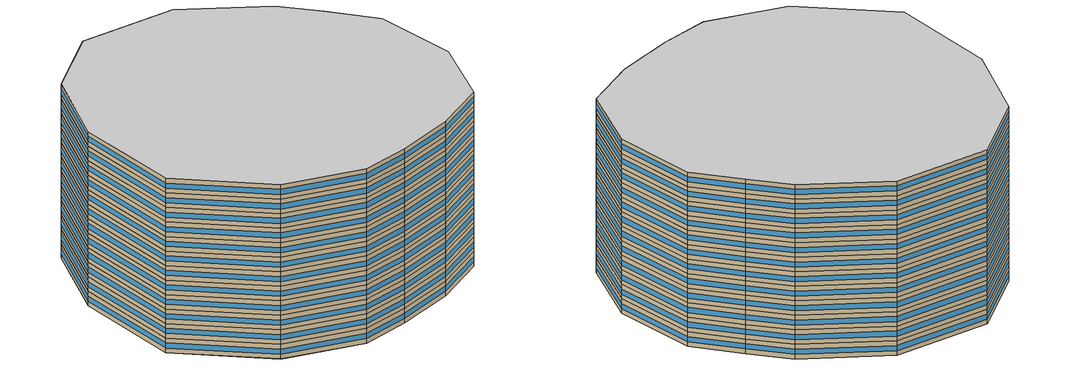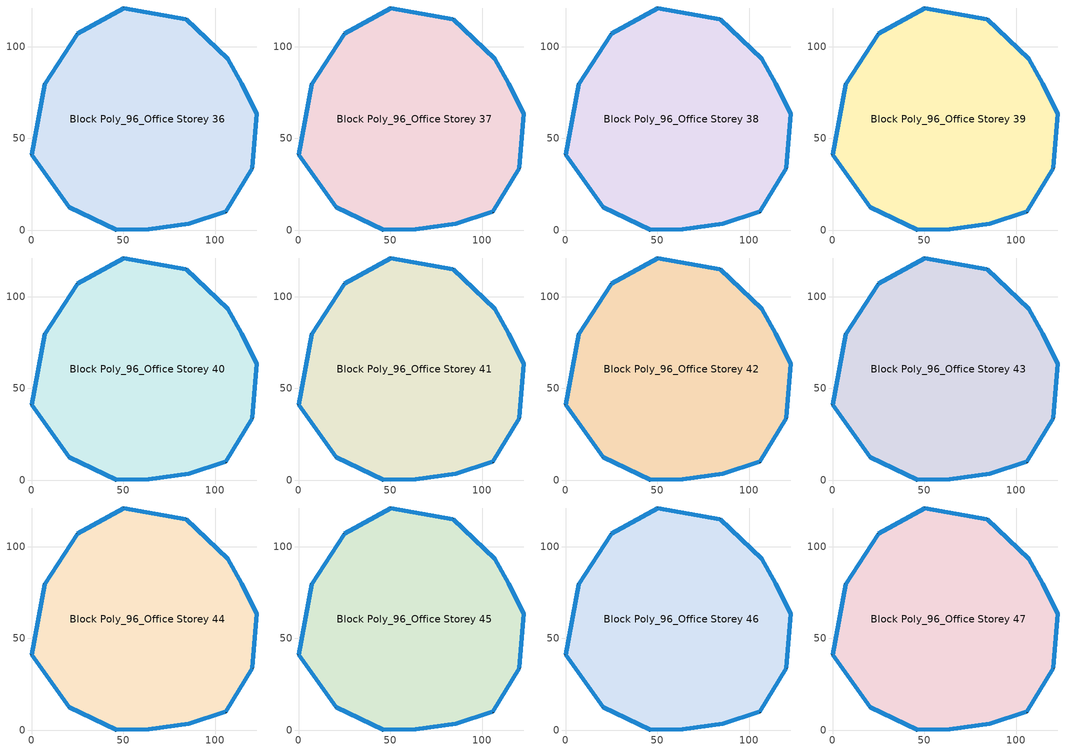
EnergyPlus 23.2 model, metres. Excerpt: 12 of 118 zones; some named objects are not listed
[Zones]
Block Poly_96_Office Storey 36
 floor to Block Poly_96_Office Storey 35 (HSCWZ_Public&Industrial_1995_FloorSlab): 106.93,93.41 114.46,79.78 122.81,63.48 120.31,33.81 105.7,10.06 85.61,3.34 63.75,0.43 46.12,0 20.57,12.32 0,41.09 7.09,79.47 24.8,106.83 50.24,121.01 84.16,114.79 z180
 wall outside (HSCWZ_Public&Industrial_1995_ExtWall): 50.24,121.01 24.8,106.83 7.09,79.47 0,41.09 20.57,12.32 46.12,0 63.75,0.43 85.61,3.34 105.7,10.06 120.31,33.81 122.81,63.48 114.46,79.78 106.93,93.41 84.16,114.79 50.24,121.01 z180:185
 window (HSCWZ_Public&Industrial_1995_Win): 50.23,121 24.82,106.84 / 24.79,106.82 7.1,79.48 / 7.09,79.45 0,41.11 / 0.01,41.08 20.56,12.33 / 20.58,12.31 46.11,0.01 / 46.13,0 63.74,0.43 / 63.76,0.43 85.59,3.34 / 85.62,3.35 105.69,10.05 / 105.71,10.07 120.31,33.79 / 120.32,33.82 122.81,63.47 / 122.81,63.49 114.46,79.78 / 114.46,79.79 106.93,93.41 / 106.92,93.42 84.18,114.78 / 84.15,114.79 50.26,121.01 z181.62:183.38
Block Poly_96_Office Storey 37
 floor to Block Poly_96_Office Storey 36 (HSCWZ_Public&Industrial_1995_FloorSlab): 106.93,93.41 114.46,79.78 122.81,63.48 120.31,33.81 105.7,10.06 85.61,3.34 63.75,0.43 46.12,0 20.57,12.32 0,41.09 7.09,79.47 24.8,106.83 50.24,121.01 84.16,114.79 z185
 wall outside (HSCWZ_Public&Industrial_1995_ExtWall): 50.24,121.01 24.8,106.83 7.09,79.47 0,41.09 20.57,12.32 46.12,0 63.75,0.43 85.61,3.34 105.7,10.06 120.31,33.81 122.81,63.48 114.46,79.78 106.93,93.41 84.16,114.79 50.24,121.01 z185:190
 window (HSCWZ_Public&Industrial_1995_Win): 50.23,121 24.82,106.84 / 24.79,106.82 7.1,79.48 / 7.09,79.45 0,41.11 / 0.01,41.08 20.56,12.33 / 20.58,12.31 46.11,0.01 / 46.13,0 63.74,0.43 / 63.76,0.43 85.59,3.34 / 85.62,3.35 105.69,10.05 / 105.71,10.07 120.31,33.79 / 120.32,33.82 122.81,63.47 / 122.81,63.49 114.46,79.78 / 114.46,79.79 106.93,93.41 / 106.92,93.42 84.18,114.78 / 84.15,114.79 50.26,121.01 z186.62:188.38
Block Poly_96_Office Storey 38
 floor to Block Poly_96_Office Storey 37 (HSCWZ_Public&Industrial_1995_FloorSlab): 106.93,93.41 114.46,79.78 122.81,63.48 120.31,33.81 105.7,10.06 85.61,3.34 63.75,0.43 46.12,0 20.57,12.32 0,41.09 7.09,79.47 24.8,106.83 50.24,121.01 84.16,114.79 z190
 wall outside (HSCWZ_Public&Industrial_1995_ExtWall): 50.24,121.01 24.8,106.83 7.09,79.47 0,41.09 20.57,12.32 46.12,0 63.75,0.43 85.61,3.34 105.7,10.06 120.31,33.81 122.81,63.48 114.46,79.78 106.93,93.41 84.16,114.79 50.24,121.01 z190:195
 window (HSCWZ_Public&Industrial_1995_Win): 50.23,121 24.82,106.84 / 24.79,106.82 7.1,79.48 / 7.09,79.45 0,41.11 / 0.01,41.08 20.56,12.33 / 20.58,12.31 46.11,0.01 / 46.13,0 63.74,0.43 / 63.76,0.43 85.59,3.34 / 85.62,3.35 105.69,10.05 / 105.71,10.07 120.31,33.79 / 120.32,33.82 122.81,63.47 / 122.81,63.49 114.46,79.78 / 114.46,79.79 106.93,93.41 / 106.92,93.42 84.18,114.78 / 84.15,114.79 50.26,121.01 z191.62:193.38
Block Poly_96_Office Storey 39
 floor to Block Poly_96_Office Storey 38 (HSCWZ_Public&Industrial_1995_FloorSlab): 106.93,93.41 114.46,79.78 122.81,63.48 120.31,33.81 105.7,10.06 85.61,3.34 63.75,0.43 46.12,0 20.57,12.32 0,41.09 7.09,79.47 24.8,106.83 50.24,121.01 84.16,114.79 z195
 wall outside (HSCWZ_Public&Industrial_1995_ExtWall): 50.24,121.01 24.8,106.83 7.09,79.47 0,41.09 20.57,12.32 46.12,0 63.75,0.43 85.61,3.34 105.7,10.06 120.31,33.81 122.81,63.48 114.46,79.78 106.93,93.41 84.16,114.79 50.24,121.01 z195:200
 window (HSCWZ_Public&Industrial_1995_Win): 50.23,121 24.82,106.84 / 24.79,106.82 7.1,79.48 / 7.09,79.45 0,41.11 / 0.01,41.08 20.56,12.33 / 20.58,12.31 46.11,0.01 / 46.13,0 63.74,0.43 / 63.76,0.43 85.59,3.34 / 85.62,3.35 105.69,10.05 / 105.71,10.07 120.31,33.79 / 120.32,33.82 122.81,63.47 / 122.81,63.49 114.46,79.78 / 114.46,79.79 106.93,93.41 / 106.92,93.42 84.18,114.78 / 84.15,114.79 50.26,121.01 z196.62:198.38
Block Poly_96_Office Storey 40
 floor to Block Poly_96_Office Storey 39 (HSCWZ_Public&Industrial_1995_FloorSlab): 106.93,93.41 114.46,79.78 122.81,63.48 120.31,33.81 105.7,10.06 85.61,3.34 63.75,0.43 46.12,0 20.57,12.32 0,41.09 7.09,79.47 24.8,106.83 50.24,121.01 84.16,114.79 z200
 wall outside (HSCWZ_Public&Industrial_1995_ExtWall): 50.24,121.01 24.8,106.83 7.09,79.47 0,41.09 20.57,12.32 46.12,0 63.75,0.43 85.61,3.34 105.7,10.06 120.31,33.81 122.81,63.48 114.46,79.78 106.93,93.41 84.16,114.79 50.24,121.01 z200:205
 window (HSCWZ_Public&Industrial_1995_Win): 50.23,121 24.82,106.84 / 24.79,106.82 7.1,79.48 / 7.09,79.45 0,41.11 / 0.01,41.08 20.56,12.33 / 20.58,12.31 46.11,0.01 / 46.13,0 63.74,0.43 / 63.76,0.43 85.59,3.34 / 85.62,3.35 105.69,10.05 / 105.71,10.07 120.31,33.79 / 120.32,33.82 122.81,63.47 / 122.81,63.49 114.46,79.78 / 114.46,79.79 106.93,93.41 / 106.92,93.42 84.18,114.78 / 84.15,114.79 50.26,121.01 z201.62:203.38
Block Poly_96_Office Storey 41
 floor to Block Poly_96_Office Storey 40 (HSCWZ_Public&Industrial_1995_FloorSlab): 106.93,93.41 114.46,79.78 122.81,63.48 120.31,33.81 105.7,10.06 85.61,3.34 63.75,0.43 46.12,0 20.57,12.32 0,41.09 7.09,79.47 24.8,106.83 50.24,121.01 84.16,114.79 z205
 wall outside (HSCWZ_Public&Industrial_1995_ExtWall): 50.24,121.01 24.8,106.83 7.09,79.47 0,41.09 20.57,12.32 46.12,0 63.75,0.43 85.61,3.34 105.7,10.06 120.31,33.81 122.81,63.48 114.46,79.78 106.93,93.41 84.16,114.79 50.24,121.01 z205:210
 window (HSCWZ_Public&Industrial_1995_Win): 50.23,121 24.82,106.84 / 24.79,106.82 7.1,79.48 / 7.09,79.45 0,41.11 / 0.01,41.08 20.56,12.33 / 20.58,12.31 46.11,0.01 / 46.13,0 63.74,0.43 / 63.76,0.43 85.59,3.34 / 85.62,3.35 105.69,10.05 / 105.71,10.07 120.31,33.79 / 120.32,33.82 122.81,63.47 / 122.81,63.49 114.46,79.78 / 114.46,79.79 106.93,93.41 / 106.92,93.42 84.18,114.78 / 84.15,114.79 50.26,121.01 z206.62:208.38
Block Poly_96_Office Storey 42
 floor to Block Poly_96_Office Storey 41 (HSCWZ_Public&Industrial_1995_FloorSlab): 106.93,93.41 114.46,79.78 122.81,63.48 120.31,33.81 105.7,10.06 85.61,3.34 63.75,0.43 46.12,0 20.57,12.32 0,41.09 7.09,79.47 24.8,106.83 50.24,121.01 84.16,114.79 z210
 wall outside (HSCWZ_Public&Industrial_1995_ExtWall): 50.24,121.01 24.8,106.83 7.09,79.47 0,41.09 20.57,12.32 46.12,0 63.75,0.43 85.61,3.34 105.7,10.06 120.31,33.81 122.81,63.48 114.46,79.78 106.93,93.41 84.16,114.79 50.24,121.01 z210:215
 window (HSCWZ_Public&Industrial_1995_Win): 50.23,121 24.82,106.84 / 24.79,106.82 7.1,79.48 / 7.09,79.45 0,41.11 / 0.01,41.08 20.56,12.33 / 20.58,12.31 46.11,0.01 / 46.13,0 63.74,0.43 / 63.76,0.43 85.59,3.34 / 85.62,3.35 105.69,10.05 / 105.71,10.07 120.31,33.79 / 120.32,33.82 122.81,63.47 / 122.81,63.49 114.46,79.78 / 114.46,79.79 106.93,93.41 / 106.92,93.42 84.18,114.78 / 84.15,114.79 50.26,121.01 z211.62:213.38
Block Poly_96_Office Storey 43
 floor to Block Poly_96_Office Storey 42 (HSCWZ_Public&Industrial_1995_FloorSlab): 106.93,93.41 114.46,79.78 122.81,63.48 120.31,33.81 105.7,10.06 85.61,3.34 63.75,0.43 46.12,0 20.57,12.32 0,41.09 7.09,79.47 24.8,106.83 50.24,121.01 84.16,114.79 z215
 wall outside (HSCWZ_Public&Industrial_1995_ExtWall): 50.24,121.01 24.8,106.83 7.09,79.47 0,41.09 20.57,12.32 46.12,0 63.75,0.43 85.61,3.34 105.7,10.06 120.31,33.81 122.81,63.48 114.46,79.78 106.93,93.41 84.16,114.79 50.24,121.01 z215:220
 window (HSCWZ_Public&Industrial_1995_Win): 50.23,121 24.82,106.84 / 24.79,106.82 7.1,79.48 / 7.09,79.45 0,41.11 / 0.01,41.08 20.56,12.33 / 20.58,12.31 46.11,0.01 / 46.13,0 63.74,0.43 / 63.76,0.43 85.59,3.34 / 85.62,3.35 105.69,10.05 / 105.71,10.07 120.31,33.79 / 120.32,33.82 122.81,63.47 / 122.81,63.49 114.46,79.78 / 114.46,79.79 106.93,93.41 / 106.92,93.42 84.18,114.78 / 84.15,114.79 50.26,121.01 z216.62:218.38
Block Poly_96_Office Storey 44
 floor to Block Poly_96_Office Storey 43 (HSCWZ_Public&Industrial_1995_FloorSlab): 106.93,93.41 114.46,79.78 122.81,63.48 120.31,33.81 105.7,10.06 85.61,3.34 63.75,0.43 46.12,0 20.57,12.32 0,41.09 7.09,79.47 24.8,106.83 50.24,121.01 84.16,114.79 z220
 wall outside (HSCWZ_Public&Industrial_1995_ExtWall): 50.24,121.01 24.8,106.83 7.09,79.47 0,41.09 20.57,12.32 46.12,0 63.75,0.43 85.61,3.34 105.7,10.06 120.31,33.81 122.81,63.48 114.46,79.78 106.93,93.41 84.16,114.79 50.24,121.01 z220:225
 window (HSCWZ_Public&Industrial_1995_Win): 50.23,121 24.82,106.84 / 24.79,106.82 7.1,79.48 / 7.09,79.45 0,41.11 / 0.01,41.08 20.56,12.33 / 20.58,12.31 46.11,0.01 / 46.13,0 63.74,0.43 / 63.76,0.43 85.59,3.34 / 85.62,3.35 105.69,10.05 / 105.71,10.07 120.31,33.79 / 120.32,33.82 122.81,63.47 / 122.81,63.49 114.46,79.78 / 114.46,79.79 106.93,93.41 / 106.92,93.42 84.18,114.78 / 84.15,114.79 50.26,121.01 z221.62:223.38
Block Poly_96_Office Storey 45
 floor to Block Poly_96_Office Storey 44 (HSCWZ_Public&Industrial_1995_FloorSlab): 106.93,93.41 114.46,79.78 122.81,63.48 120.31,33.81 105.7,10.06 85.61,3.34 63.75,0.43 46.12,0 20.57,12.32 0,41.09 7.09,79.47 24.8,106.83 50.24,121.01 84.16,114.79 z225
 wall outside (HSCWZ_Public&Industrial_1995_ExtWall): 50.24,121.01 24.8,106.83 7.09,79.47 0,41.09 20.57,12.32 46.12,0 63.75,0.43 85.61,3.34 105.7,10.06 120.31,33.81 122.81,63.48 114.46,79.78 106.93,93.41 84.16,114.79 50.24,121.01 z225:230
 window (HSCWZ_Public&Industrial_1995_Win): 50.23,121 24.82,106.84 / 24.79,106.82 7.1,79.48 / 7.09,79.45 0,41.11 / 0.01,41.08 20.56,12.33 / 20.58,12.31 46.11,0.01 / 46.13,0 63.74,0.43 / 63.76,0.43 85.59,3.34 / 85.62,3.35 105.69,10.05 / 105.71,10.07 120.31,33.79 / 120.32,33.82 122.81,63.47 / 122.81,63.49 114.46,79.78 / 114.46,79.79 106.93,93.41 / 106.92,93.42 84.18,114.78 / 84.15,114.79 50.26,121.01 z226.62:228.38
Block Poly_96_Office Storey 46
 floor to Block Poly_96_Office Storey 45 (HSCWZ_Public&Industrial_1995_FloorSlab): 106.93,93.41 114.46,79.78 122.81,63.48 120.31,33.81 105.7,10.06 85.61,3.34 63.75,0.43 46.12,0 20.57,12.32 0,41.09 7.09,79.47 24.8,106.83 50.24,121.01 84.16,114.79 z230
 wall outside (HSCWZ_Public&Industrial_1995_ExtWall): 50.24,121.01 24.8,106.83 7.09,79.47 0,41.09 20.57,12.32 46.12,0 63.75,0.43 85.61,3.34 105.7,10.06 120.31,33.81 122.81,63.48 114.46,79.78 106.93,93.41 84.16,114.79 50.24,121.01 z230:235
 window (HSCWZ_Public&Industrial_1995_Win): 50.23,121 24.82,106.84 / 24.79,106.82 7.1,79.48 / 7.09,79.45 0,41.11 / 0.01,41.08 20.56,12.33 / 20.58,12.31 46.11,0.01 / 46.13,0 63.74,0.43 / 63.76,0.43 85.59,3.34 / 85.62,3.35 105.69,10.05 / 105.71,10.07 120.31,33.79 / 120.32,33.82 122.81,63.47 / 122.81,63.49 114.46,79.78 / 114.46,79.79 106.93,93.41 / 106.92,93.42 84.18,114.78 / 84.15,114.79 50.26,121.01 z231.62:233.38
Block Poly_96_Office Storey 47
 floor to Block Poly_96_Office Storey 46 (HSCWZ_Public&Industrial_1995_FloorSlab): 106.93,93.41 114.46,79.78 122.81,63.48 120.31,33.81 105.7,10.06 85.61,3.34 63.75,0.43 46.12,0 20.57,12.32 0,41.09 7.09,79.47 24.8,106.83 50.24,121.01 84.16,114.79 z235
 wall outside (HSCWZ_Public&Industrial_1995_ExtWall): 50.24,121.01 24.8,106.83 7.09,79.47 0,41.09 20.57,12.32 46.12,0 63.75,0.43 85.61,3.34 105.7,10.06 120.31,33.81 122.81,63.48 114.46,79.78 106.93,93.41 84.16,114.79 50.24,121.01 z235:240
 window (HSCWZ_Public&Industrial_1995_Win): 50.23,121 24.82,106.84 / 24.79,106.82 7.1,79.48 / 7.09,79.45 0,41.11 / 0.01,41.08 20.56,12.33 / 20.58,12.31 46.11,0.01 / 46.13,0 63.74,0.43 / 63.76,0.43 85.59,3.34 / 85.62,3.35 105.69,10.05 / 105.71,10.07 120.31,33.79 / 120.32,33.82 122.81,63.47 / 122.81,63.49 114.46,79.78 / 114.46,79.79 106.93,93.41 / 106.92,93.42 84.18,114.78 / 84.15,114.79 50.26,121.01 z236.62:238.38
 ceiling to Block Poly_96_Office Storey 48 (HSCWZ_Public&Industrial_1995_FloorSlab): 105.7,10.06 120.31,33.81 122.81,63.48 114.46,79.78 106.93,93.41 84.16,114.79 50.24,121.01 24.8,106.83 7.09,79.47 0,41.09 20.57,12.32 46.12,0 63.75,0.43 85.61,3.34 z240
[BUILDING]
shang4hai3shi4_Office_4_6_1995: North Axis=0; Terrain=City; Loads Convergence Tolerance Value=0.04; Temperature Convergence Tolerance Value=0.4; Solar Distribution=FullExterior; Maximum Number of Warmup Days=25; Minimum Number of Warmup Days=1
[MATERIAL] Thermal Absorptance=0.9; Solar Absorptance=0.7; Visible Absorptance=0.7
Name | Roughness | Thickness | Conductivity | Density | Specific Heat
Concrete | MediumRough | 0.1 | 1.7 | 2240 | 900
Brick | MediumRough | 0.1 | 0.72 | 1920 | 840
Tile | Smooth | 0.02 | 1.3 | 2200 | 900
Insulation 0.011 | Rough | 0.011 | 0.04 | 40 | 1500
Insulation 0.021 | Rough | 0.021 | 0.04 | 40 | 1500
[WINDOWMATERIAL:SIMPLEGLAZINGSYSTEM]
HSCWZ_Public&Industrial_1995_Win_material: UFactor=4.5; Solar Heat Gain Coefficient=0.6025
[CONSTRUCTION]
HSCWZ_Public&Industrial_1995_FloorSlab: Tile, Concrete, Insulation 0.021, Concrete, Tile
HSCWZ_Public&Industrial_1995_Win: HSCWZ_Public&Industrial_1995_Win_material
HSCWZ_Public&Industrial_1995_ExtWall: Brick, Concrete, Insulation 0.011
[ZONE] Type=1; Multiplier=1; Ceiling Height=autocalculate; Volume=autocalculate; Floor Area=autocalculate; Part of Total Floor Area=Yes
Block Poly_96_Office Storey 36; Block Poly_96_Office Storey 37; Block Poly_96_Office Storey 38; Block Poly_96_Office Storey 39; Block Poly_96_Office Storey 40; Block Poly_96_Office Storey 41; Block Poly_96_Office Storey 42; Block Poly_96_Office Storey 43; Block Poly_96_Office Storey 44; Block Poly_96_Office Storey 45; Block Poly_96_Office Storey 46; Block Poly_96_Office Storey 47
[PEOPLE] Number of People Schedule=People_Schedule; Number of People Calculation Method=Area/Person; Floor Area per Person=17; Fraction Radiant=0.3; Sensible Heat Fraction=autocalculate; Activity Level Schedule=CN_GenericActivityLevel; Carbon Dioxide Generation Rate=3.82e-08; Enable ASHRAE 55 Comfort Warnings=No; Mean Radiant Temperature Calculation Type=ZoneAveraged; Clothing Insulation Calculation Method=ClothingInsulationSchedule; Cold Stress Temperature Threshold=15.56; Heat Stress Temperature Threshold=30
Name | Zone or ZoneList or Space or SpaceList
People_Block Poly_96_Office Storey 36 | Block Poly_96_Office Storey 36
People_Block Poly_96_Office Storey 37 | Block Poly_96_Office Storey 37
People_Block Poly_96_Office Storey 38 | Block Poly_96_Office Storey 38
People_Block Poly_96_Office Storey 39 | Block Poly_96_Office Storey 39
People_Block Poly_96_Office Storey 40 | Block Poly_96_Office Storey 40
People_Block Poly_96_Office Storey 41 | Block Poly_96_Office Storey 41
People_Block Poly_96_Office Storey 42 | Block Poly_96_Office Storey 42
People_Block Poly_96_Office Storey 43 | Block Poly_96_Office Storey 43
People_Block Poly_96_Office Storey 44 | Block Poly_96_Office Storey 44
People_Block Poly_96_Office Storey 45 | Block Poly_96_Office Storey 45
People_Block Poly_96_Office Storey 46 | Block Poly_96_Office Storey 46
People_Block Poly_96_Office Storey 47 | Block Poly_96_Office Storey 47
[LIGHTS] Schedule=Lights_Schedule; Design Level Calculation Method=Watts/Area; Watts per Zone Floor Area=11; Return Air Fraction=0; Fraction Radiant=0; Fraction Visible=0; Fraction Replaceable=1; EndUse Subcategory=General; Return Air Fraction Calculated from Plenum Temperature=No; Return Air Fraction Function of Plenum Temperature Coefficient 1=0; Return Air Fraction Function of Plenum Temperature Coefficient 2=0
Name | Zone or ZoneList or Space or SpaceList
Lights_Block Poly_96_Office Storey 36 | Block Poly_96_Office Storey 36
Lights_Block Poly_96_Office Storey 37 | Block Poly_96_Office Storey 37
Lights_Block Poly_96_Office Storey 38 | Block Poly_96_Office Storey 38
Lights_Block Poly_96_Office Storey 39 | Block Poly_96_Office Storey 39
Lights_Block Poly_96_Office Storey 40 | Block Poly_96_Office Storey 40
Lights_Block Poly_96_Office Storey 41 | Block Poly_96_Office Storey 41
Lights_Block Poly_96_Office Storey 42 | Block Poly_96_Office Storey 42
Lights_Block Poly_96_Office Storey 43 | Block Poly_96_Office Storey 43
Lights_Block Poly_96_Office Storey 44 | Block Poly_96_Office Storey 44
Lights_Block Poly_96_Office Storey 45 | Block Poly_96_Office Storey 45
Lights_Block Poly_96_Office Storey 46 | Block Poly_96_Office Storey 46
Lights_Block Poly_96_Office Storey 47 | Block Poly_96_Office Storey 47
[ELECTRICEQUIPMENT] Schedule=ElectricEquipment_Schedule; Design Level Calculation Method=Watts/Area; Watts per Zone Floor Area=10; Fraction Latent=0; Fraction Radiant=0; Fraction Lost=0; EndUse Subcategory=General
Name | Zone or ZoneList or Space or SpaceList
ElectricEquipment_Block Poly_96_Office Storey 36 | Block Poly_96_Office Storey 36
ElectricEquipment_Block Poly_96_Office Storey 37 | Block Poly_96_Office Storey 37
ElectricEquipment_Block Poly_96_Office Storey 38 | Block Poly_96_Office Storey 38
ElectricEquipment_Block Poly_96_Office Storey 39 | Block Poly_96_Office Storey 39
ElectricEquipment_Block Poly_96_Office Storey 40 | Block Poly_96_Office Storey 40
ElectricEquipment_Block Poly_96_Office Storey 41 | Block Poly_96_Office Storey 41
ElectricEquipment_Block Poly_96_Office Storey 42 | Block Poly_96_Office Storey 42
ElectricEquipment_Block Poly_96_Office Storey 43 | Block Poly_96_Office Storey 43
ElectricEquipment_Block Poly_96_Office Storey 44 | Block Poly_96_Office Storey 44
ElectricEquipment_Block Poly_96_Office Storey 45 | Block Poly_96_Office Storey 45
ElectricEquipment_Block Poly_96_Office Storey 46 | Block Poly_96_Office Storey 46
ElectricEquipment_Block Poly_96_Office Storey 47 | Block Poly_96_Office Storey 47
[ZONEINFILTRATION:DESIGNFLOWRATE] Schedule=AirEx_ConditionedTime_Schedule; Design Flow Rate Calculation Method=AirChanges/Hour; Air Changes per Hour=1; Constant Term Coefficient=1; Temperature Term Coefficient=0; Velocity Term Coefficient=0; Velocity Squared Term Coefficient=0
Name | Zone or ZoneList or Space or SpaceList
Infil 37 | Block Poly_96_Office Storey 36
Infil 38 | Block Poly_96_Office Storey 37
Infil 39 | Block Poly_96_Office Storey 38
Infil 40 | Block Poly_96_Office Storey 39
Infil 41 | Block Poly_96_Office Storey 40
Infil 42 | Block Poly_96_Office Storey 41
Infil 43 | Block Poly_96_Office Storey 42
Infil 44 | Block Poly_96_Office Storey 43
Infil 45 | Block Poly_96_Office Storey 44
Infil 46 | Block Poly_96_Office Storey 45
Infil 47 | Block Poly_96_Office Storey 46
Infil 48 | Block Poly_96_Office Storey 47
[HVACTEMPLATE:ZONE:IDEALLOADSAIRSYSTEM] Template Thermostat=HVACTemp; System Availability Schedule=HVAC_ConditionedTime_Schedule; Maximum Heating Supply Air Temperature=50; Minimum Cooling Supply Air Temperature=13; Maximum Heating Supply Air Humidity Ratio=0.0156; Minimum Cooling Supply Air Humidity Ratio=0.0077; Heating Limit=NoLimit; Cooling Limit=NoLimit; Heating Availability Schedule=Heating_Period_Schedule; Cooling Availability Schedule=Cooling_Period_Schedule; Dehumidification Control Type=ConstantSensibleHeatRatio; Cooling Sensible Heat Ratio=0.7; Dehumidification Setpoint=60; Humidification Control Type=None; Humidification Setpoint=30; Outdoor Air Method=None; Outdoor Air Flow Rate per Person=0.00944; Outdoor Air Flow Rate per Zone Floor Area=0; Outdoor Air Flow Rate per Zone=0; Demand Controlled Ventilation Type=None; Outdoor Air Economizer Type=NoEconomizer; Heat Recovery Type=None; Sensible Heat Recovery Effectiveness=0.7; Latent Heat Recovery Effectiveness=0.65
Block Poly_96_Office Storey 36; Block Poly_96_Office Storey 37; Block Poly_96_Office Storey 38; Block Poly_96_Office Storey 39; Block Poly_96_Office Storey 40; Block Poly_96_Office Storey 41; Block Poly_96_Office Storey 42; Block Poly_96_Office Storey 43; Block Poly_96_Office Storey 44; Block Poly_96_Office Storey 45; Block Poly_96_Office Storey 46; Block Poly_96_Office Storey 47
[SCHEDULE:COMPACT]
People_Schedule; Lights_Schedule: Through: 12/31, For: Weekdays, Until: 07:00, 0, Until: 08:00, 0.1, Until: 09:00, 0.5, Until: 12:00, 0.95, Until: 14:00, 0.8, Until: 18:00, 0.95, Until: 20:00, 0.3, Until: 24:00, 0, For: AllOtherDays, Until: 24:00, 0
ElectricEquipment_Schedule: Through: 12/31, For: Weekdays, Until: 07:00, 0, Until: 08:00, 0.1, Until: 09:00, 0.5, Until: 12:00, 0.95, Until: 14:00, 0.5, Until: 18:00, 0.95, Until: 20:00, 0.3, Until: 24:00, 0, For: AllOtherDays, Until: 24:00, 0
Heating_Period_Schedule: Through: 04/15, For: AllDays, Until: 24:00, 1, Through: 11/01, For: AllDays, Until: 24:00, 0, Through: 12/31, For: AllDays, Until: 24:00, 1
Cooling_Period_Schedule: Through: 04/15, For: AllDays, Until: 24:00, 0, Through: 10/31, For: AllDays, Until: 24:00, 1, Through: 12/31, For: AllDays, Until: 24:00, 0
HVAC_ConditionedTime_Schedule: Through: 12/31, For: Weekdays, Until: 08:00, 0, Until: 18:00, 1, Until: 24:00, 0, For: AllOtherDays, Until: 24:00, 0
AirEx_ConditionedTime_Schedule: Through: 12/31, For: Weekdays, Until: 07:00, 0, Until: 20:00, 1.5, Until: 24:00, 0, For: AllOtherDays, Until: 24:00, 0
CN_GenericActivityLevel: Through: 12/31, For: Weekdays, Until: 08:00, 80, Until: 18:00, 120, Until: 24:00, 80, For: AllOtherDays, Until: 24:00, 80
